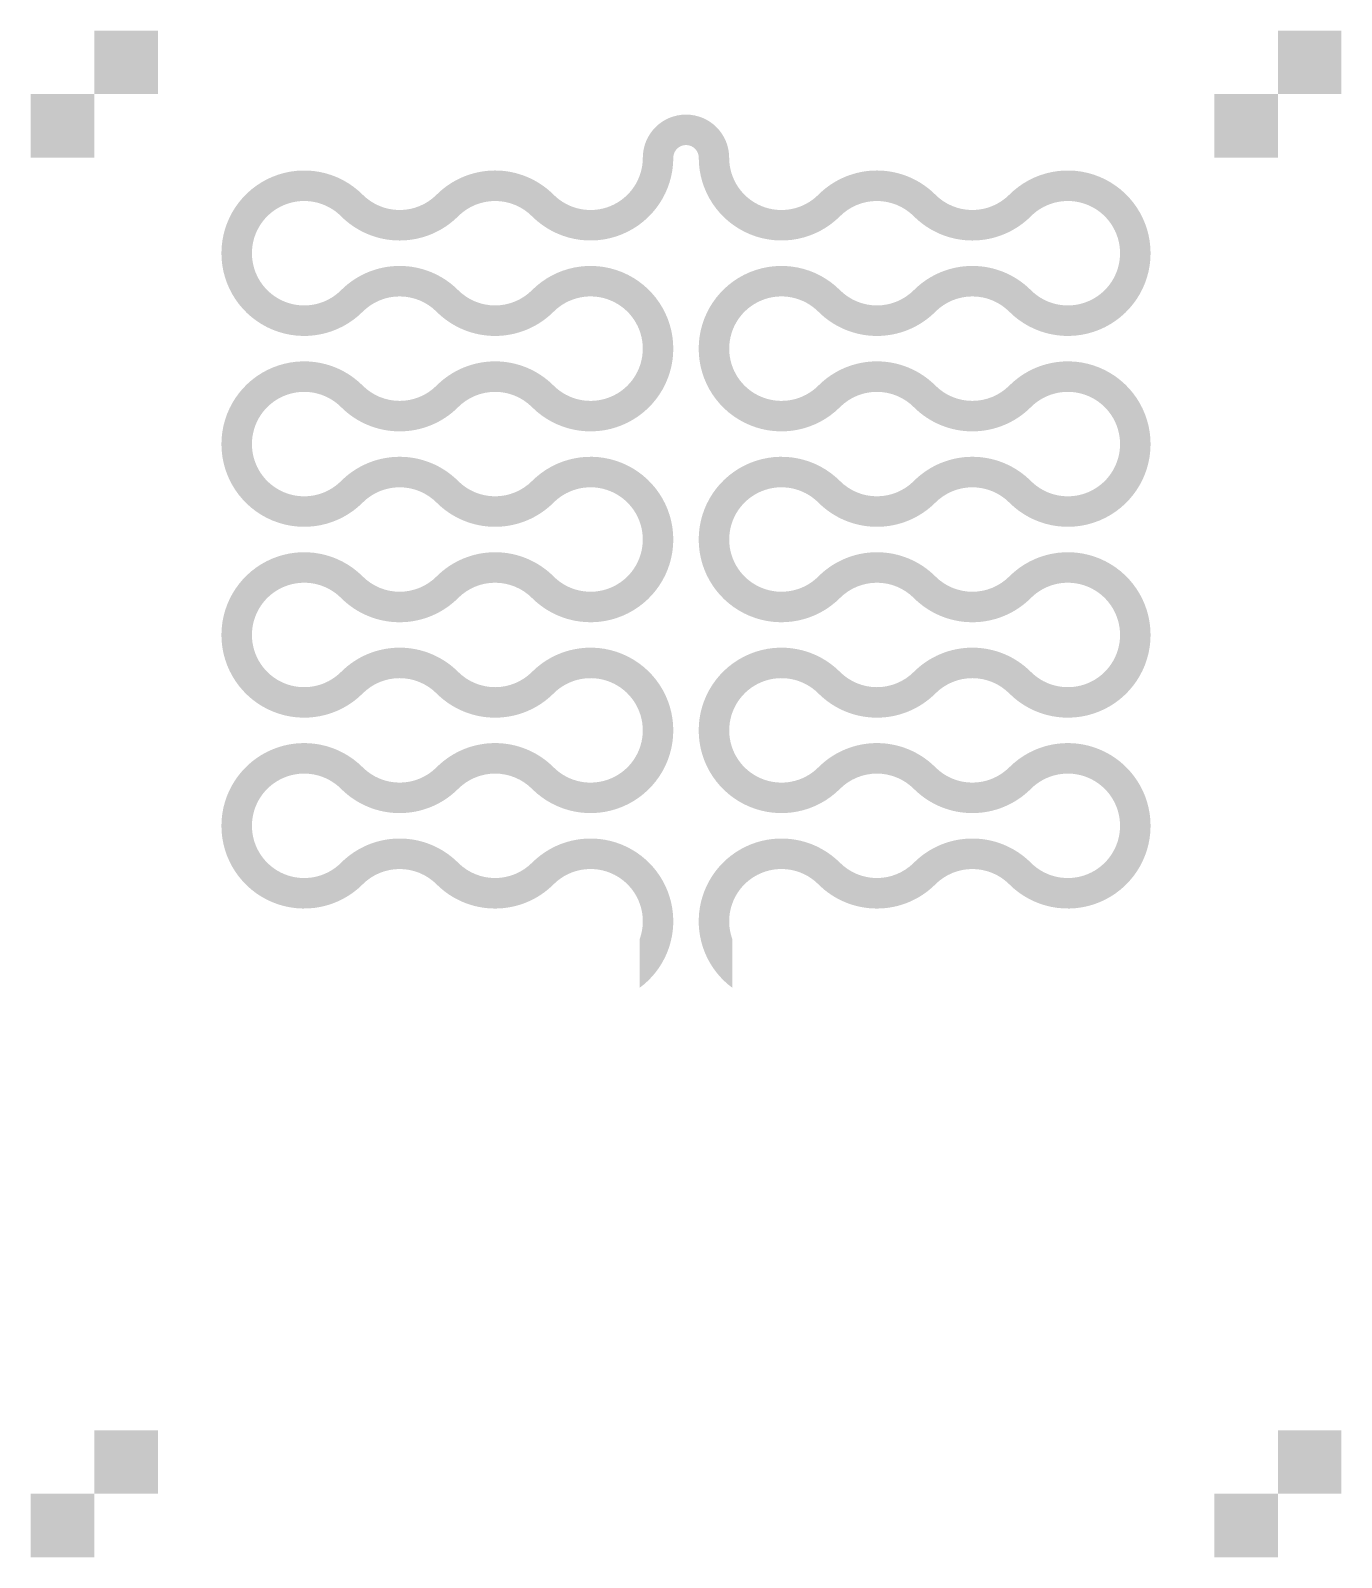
# Model space of a CAD drawing. Header units: millimetres. Extents: x 2.5 to 23.1, y 2.7 to 26.7.
import ezdxf

# ---------------------------------------------------------------- set-up
doc = ezdxf.new("R2010")
doc.units = ezdxf.units.MM
doc.header["$MEASUREMENT"] = 0

msp = doc.modelspace()

# ---------------------------------------------------------------- hatches: boundary and pattern name
h = msp.add_hatch(color=256)
h.dxf.hatch_style = 1
h.paths.add_polyline_path([(3.452, 25.69), (2.452, 25.69), (2.452, 24.69), (3.452, 24.69)])
h.paths.add_polyline_path([(4.452, 26.69), (3.452, 26.69), (3.452, 25.69), (4.452, 25.69)])
h.paths.add_polyline_path([(23.052, 26.69), (22.052, 26.69), (22.052, 25.69), (23.052, 25.69)])
h.paths.add_polyline_path([(22.052, 25.69), (21.052, 25.69), (21.052, 24.69), (22.052, 24.69)])
h.paths.add_polyline_path([(17.832, 21.109, -0.414214), (16.671, 21.109, 0.414214), (14.832, 21.109, -2.414214), (14.832, 22.27, 0.414214), (16.671, 22.27, -0.414214), (17.832, 22.27, 2.414214), (17.832, 24.109, -0.414214), (16.671, 24.109, 0.414214), (14.832, 24.109, -0.668179), (13.43, 24.69, 1), (12.073, 24.69, -0.668179), (10.671, 24.109, 0.414214), (8.832, 24.109, -0.414214), (7.671, 24.109, 2.414214), (7.671, 22.27, -0.414214), (8.832, 22.27, 0.414214), (10.671, 22.27, -2.414214), (10.671, 21.109, 0.414214), (8.832, 21.109, -0.414214), (7.671, 21.109, 2.414214), (7.671, 19.27, -0.414214), (8.832, 19.27, 0.414214), (10.671, 19.27, -2.414214), (10.671, 18.109, 0.414214), (8.832, 18.109, -0.414214), (7.671, 18.109, 2.414214), (7.671, 16.27, -0.414214), (8.832, 16.27, 0.414214), (10.671, 16.27, -2.414214), (10.671, 15.109, 0.414214), (8.832, 15.109, -0.414214), (7.671, 15.109, 2.414214), (7.671, 13.27, -0.414214), (8.832, 13.27, 0.414214), (10.671, 13.27, -0.803269), (12.023, 12.407), (12.023, 11.643, 1.078077), (10.332, 13.609, -0.414214), (9.171, 13.609, 0.414214), (7.332, 13.609, -2.414214), (7.332, 14.77, 0.414214), (9.171, 14.77, -0.414214), (10.332, 14.77, 2.414214), (10.332, 16.609, -0.414214), (9.171, 16.609, 0.414214), (7.332, 16.609, -2.414214), (7.332, 17.77, 0.414214), (9.171, 17.77, -0.414214), (10.332, 17.77, 2.414214), (10.332, 19.609, -0.414214), (9.171, 19.609, 0.414214), (7.332, 19.609, -2.414214), (7.332, 20.77, 0.414214), (9.171, 20.77, -0.414214), (10.332, 20.77, 2.414214), (10.332, 22.609, -0.414214), (9.171, 22.609, 0.414214), (7.332, 22.609, -2.414214), (7.332, 23.77, 0.414214), (9.171, 23.77, -0.414214), (10.332, 23.77, 0.668179), (12.552, 24.69, -1), (12.952, 24.69, 0.668179), (15.171, 23.77, -0.414214), (16.332, 23.77, 0.414214), (18.171, 23.77, -2.414214), (18.171, 22.609, 0.414214), (16.332, 22.609, -0.414214), (15.171, 22.609, 2.414214), (15.171, 20.77, -0.414214), (16.332, 20.77, 0.414214), (18.171, 20.77, -2.414214), (18.171, 19.609, 0.414214), (16.332, 19.609, -0.414214), (15.171, 19.609, 2.414214), (15.171, 17.77, -0.414214), (16.332, 17.77, 0.414214), (18.171, 17.77, -2.414214), (18.171, 16.609, 0.414214), (16.332, 16.609, -0.414214), (15.171, 16.609, 2.414214), (15.171, 14.77, -0.414214), (16.332, 14.77, 0.414214), (18.171, 14.77, -2.414214), (18.171, 13.609, 0.414214), (16.332, 13.609, -0.414214), (15.171, 13.609, 1.078077), (13.48, 11.643), (13.48, 12.407, -0.803269), (14.832, 13.27, 0.414214), (16.671, 13.27, -0.414214), (17.832, 13.27, 2.414214), (17.832, 15.109, -0.414214), (16.671, 15.109, 0.414214), (14.832, 15.109, -2.414214), (14.832, 16.27, 0.414214), (16.671, 16.27, -0.414214), (17.832, 16.27, 2.414214), (17.832, 18.109, -0.414214), (16.671, 18.109, 0.414214), (14.832, 18.109, -2.414214), (14.832, 19.27, 0.414214), (16.671, 19.27, -0.414214), (17.832, 19.27, 2.414214)])
h.paths.add_polyline_path([(23.052, 4.69), (22.052, 4.69), (22.052, 3.69), (23.052, 3.69)])
h.paths.add_polyline_path([(22.052, 3.69), (21.052, 3.69), (21.052, 2.69), (22.052, 2.69)])
h.paths.add_polyline_path([(4.452, 4.69), (3.452, 4.69), (3.452, 3.69), (4.452, 3.69)])
h.paths.add_polyline_path([(3.452, 3.69), (2.452, 3.69), (2.452, 2.69), (3.452, 2.69)])

doc.saveas('drawing.dxf')
